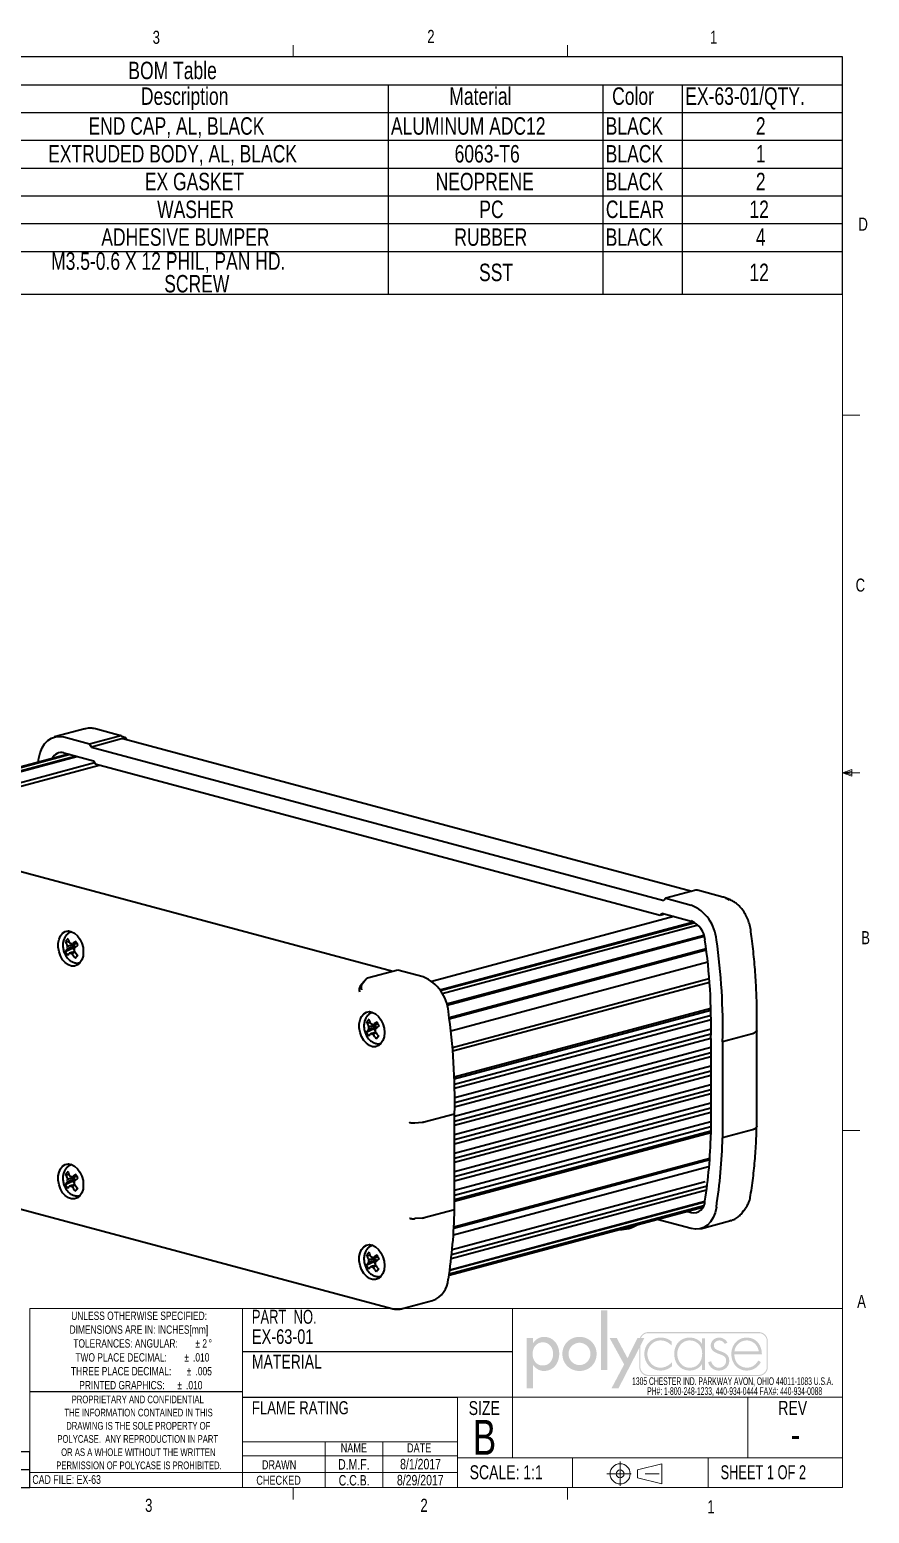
# Model space of a CAD drawing. Header units: inches. Extents: x 0.4 to 16.6, y 0.2 to 10.8.
# Drawn here: x 10.55 to 16.57, y 0.21 to 10.84 of the extents above; entities that cross this region are included whole.
import ezdxf

# ---------------------------------------------------------------- set-up
doc = ezdxf.new("R2010")
doc.units = ezdxf.units.IN
doc.header["$MEASUREMENT"] = 0
doc.linetypes.add('CENTERX2', pattern=[0.8, 0.5, -0.1, 0.1, -0.1])
doc.layers.add('FORMAT', color=7, linetype='Continuous')
doc.layers.add('SLD-0', color=7, linetype='Continuous')
doc.styles.add('SLDTEXTSTYLE0', font='TXT', dxfattribs={"width": 0.525406})
doc.styles.add('SLDTEXTSTYLE1', font='TXT', dxfattribs={"width": 0.75})
doc.styles.add('SLDTEXTSTYLE2', font='TXT', dxfattribs={"width": 0.6875})
doc.styles.add('SLDTEXTSTYLE3', font='TXT', dxfattribs={"width": 0.694444})

# ---------------------------------------------------------------- blocks, each defined once
blk = doc.blocks.new('SW_NOTE_0')
at = {"color": 0, "linetype": 'Continuous', "lineweight": 0, "char_height": 0.055, "attachment_point": 2, "style": 'SLDTEXTSTYLE0'}
for s, insert in [('1305 CHESTER IND. PARKWAY AVON, OHIO 44011-1083 U.S.A.', (0.742, 0.071)), ('PH#: 1-800-248-1233, 440-934-0444 FAX#: 440-934-0088', (0.756, 0))]:
    blk.add_mtext(s, dxfattribs=dict(at, insert=insert))
blk = doc.blocks.new('Block2')
at = {"linetype": 'Continuous'}
blk.add_hatch(color=7, dxfattribs=at).paths.add_polyline_path([(1.559, 0.355), (1.559, 1.505), (1.44, 1.505), (1.44, 0.355)], flags=0)
h = blk.add_hatch(color=7, dxfattribs=at)
edge = h.paths.add_edge_path(flags=0)
edge.add_spline(control_points=[(0.122, 0.452), (0.17, 0.382), (0.245, 0.334), (0.333, 0.334)], knot_values=[4, 4, 4, 4, 5, 5, 5, 5], weights=[1, 1, 1, 1], degree=3, periodic=0)
edge.add_spline(control_points=[(0.333, 0.334), (0.523, 0.334), (0.629, 0.492), (0.629, 0.669)], knot_values=[3, 3, 3, 3, 4, 4, 4, 4], weights=[1, 1, 1, 1], degree=3, periodic=0)
edge.add_spline(control_points=[(0.629, 0.669), (0.629, 0.839), (0.517, 0.994), (0.338, 0.994)], knot_values=[2, 2, 2, 2, 3, 3, 3, 3], weights=[1, 1, 1, 1], degree=3, periodic=0)
edge.add_spline(control_points=[(0.338, 0.994), (0.245, 0.994), (0.171, 0.946), (0.122, 0.872)], knot_values=[1, 1, 1, 1, 2, 2, 2, 2], weights=[1, 1, 1, 1], degree=3, periodic=0)
edge.add_line((0.122, 0.872), (0.119, 0.872))
edge.add_line((0.119, 0.872), (0.119, 0.975))
edge.add_line((0.119, 0.975), (0, 0.975))
edge.add_line((0, 0.975), (0, 0))
edge.add_line((0, 0), (0.119, 0))
edge.add_line((0.119, 0), (0.119, 0.452))
edge.add_line((0.119, 0.452), (0.122, 0.452))
edge = h.paths.add_edge_path(flags=0)
edge.add_spline(control_points=[(0.113, 0.665), (0.113, 0.78), (0.185, 0.888), (0.309, 0.888), (0.437, 0.888), (0.51, 0.786), (0.51, 0.665)], knot_values=[0, 0, 0, 0, 1, 1, 1, 2, 2, 2, 2], weights=[1, 1, 1, 1, 1, 1, 1], degree=3, periodic=0)
edge.add_spline(control_points=[(0.51, 0.665), (0.51, 0.543), (0.439, 0.44), (0.309, 0.44), (0.183, 0.44), (0.113, 0.549), (0.113, 0.665)], knot_values=[2, 2, 2, 2, 3, 3, 3, 4, 4, 4, 4], weights=[1, 1, 1, 1, 1, 1, 1], degree=3, periodic=0)
h = blk.add_hatch(color=7, dxfattribs=at)
edge = h.paths.add_edge_path(flags=0)
edge.add_spline(control_points=[(0.69, 0.664), (0.69, 0.477), (0.836, 0.334), (1.022, 0.334), (1.207, 0.334), (1.353, 0.477), (1.353, 0.664)], knot_values=[0, 0, 0, 0, 1, 1, 1, 2, 2, 2, 2], weights=[1, 1, 1, 1, 1, 1, 1], degree=3, periodic=0)
edge.add_spline(control_points=[(1.353, 0.664), (1.353, 0.851), (1.207, 0.994), (1.022, 0.994), (0.836, 0.994), (0.69, 0.851), (0.69, 0.664)], knot_values=[2, 2, 2, 2, 3, 3, 3, 4, 4, 4, 4], weights=[1, 1, 1, 1, 1, 1, 1], degree=3, periodic=0)
edge = h.paths.add_edge_path(flags=0)
edge.add_spline(control_points=[(1.234, 0.664), (1.234, 0.547), (1.139, 0.448), (1.022, 0.448), (0.904, 0.448), (0.81, 0.547), (0.81, 0.664)], knot_values=[0, 0, 0, 0, 1, 1, 1, 2, 2, 2, 2], weights=[1, 1, 1, 1, 1, 1, 1], degree=3, periodic=0)
edge.add_spline(control_points=[(0.81, 0.664), (0.81, 0.782), (0.904, 0.88), (1.022, 0.88), (1.139, 0.88), (1.234, 0.782), (1.234, 0.664)], knot_values=[2, 2, 2, 2, 3, 3, 3, 4, 4, 4, 4], weights=[1, 1, 1, 1, 1, 1, 1], degree=3, periodic=0)
h = blk.add_hatch(color=7, dxfattribs=at)
edge = h.paths.add_edge_path(flags=0)
edge.add_spline(control_points=[(4.669, 0.413), (4.669, 0.316), (4.59, 0.237), (4.493, 0.237)], knot_values=[7, 7, 7, 7, 8, 8, 8, 8], weights=[1, 1, 1, 1], degree=3, periodic=0)
edge.add_line((4.493, 0.237), (2.356, 0.237))
edge.add_spline(control_points=[(2.356, 0.237), (2.259, 0.237), (2.18, 0.316), (2.18, 0.413)], knot_values=[1, 1, 1, 1, 2, 2, 2, 2], weights=[1, 1, 1, 1], degree=3, periodic=0)
edge.add_line((2.18, 0.413), (2.18, 0.781))
edge.add_line((2.18, 0.781), (1.778, 0))
edge.add_line((1.778, 0), (1.643, 0))
edge.add_line((1.643, 0), (1.887, 0.461))
edge.add_line((1.887, 0.461), (1.603, 0.975))
edge.add_line((1.603, 0.975), (1.742, 0.975))
edge.add_line((1.742, 0.975), (1.952, 0.582))
edge.add_line((1.952, 0.582), (2.146, 0.975))
edge.add_line((2.146, 0.975), (2.192, 0.975))
edge.add_spline(control_points=[(2.192, 0.975), (2.218, 1.041), (2.282, 1.087), (2.356, 1.087)], knot_values=[3.233464, 3.233464, 3.233464, 3.233464, 4, 4, 4, 4], weights=[1, 1, 1, 1], degree=3, periodic=0)
edge.add_line((2.356, 1.087), (4.493, 1.087))
edge.add_spline(control_points=[(4.493, 1.087), (4.59, 1.087), (4.669, 1.008), (4.669, 0.911)], knot_values=[5, 5, 5, 5, 6, 6, 6, 6], weights=[1, 1, 1, 1], degree=3, periodic=0)
edge.add_line((4.669, 0.911), (4.669, 0.413))
edge = h.paths.add_edge_path(flags=0)
edge.add_line((2.215, 0.975), (2.28, 0.975))
edge.add_line((2.28, 0.975), (2.201, 0.821))
edge.add_line((2.201, 0.821), (2.201, 0.413))
edge.add_spline(control_points=[(2.201, 0.413), (2.201, 0.327), (2.271, 0.258), (2.356, 0.258)], knot_values=[2, 2, 2, 2, 3, 3, 3, 3], weights=[1, 1, 1, 1], degree=3, periodic=0)
edge.add_line((2.356, 0.258), (4.493, 0.258))
edge.add_spline(control_points=[(4.493, 0.258), (4.579, 0.258), (4.649, 0.327), (4.649, 0.413)], knot_values=[4, 4, 4, 4, 5, 5, 5, 5], weights=[1, 1, 1, 1], degree=3, periodic=0)
edge.add_line((4.649, 0.413), (4.649, 0.911))
edge.add_spline(control_points=[(4.649, 0.911), (4.649, 0.997), (4.579, 1.066), (4.493, 1.066)], knot_values=[6, 6, 6, 6, 7, 7, 7, 7], weights=[1, 1, 1, 1], degree=3, periodic=0)
edge.add_line((4.493, 1.066), (2.356, 1.066))
edge.add_spline(control_points=[(2.356, 1.066), (2.293, 1.066), (2.239, 1.029), (2.215, 0.975)], knot_values=[0, 0, 0, 0, 0.732403, 0.732403, 0.732403, 0.732403], weights=[1, 1, 1, 1], degree=3, periodic=0)
h = blk.add_hatch(color=7, dxfattribs=at)
edge = h.paths.add_edge_path(flags=0)
edge.add_spline(control_points=[(2.806, 0.905), (2.745, 0.957), (2.672, 0.98), (2.593, 0.98)], knot_values=[8, 8, 8, 8, 9, 9, 9, 9], weights=[1, 1, 1, 1], degree=3, periodic=0)
edge.add_spline(control_points=[(2.593, 0.98), (2.413, 0.98), (2.278, 0.84), (2.278, 0.662)], knot_values=[7, 7, 7, 7, 8, 8, 8, 8], weights=[1, 1, 1, 1], degree=3, periodic=0)
edge.add_spline(control_points=[(2.278, 0.662), (2.278, 0.484), (2.41, 0.342), (2.592, 0.342)], knot_values=[6, 6, 6, 6, 7, 7, 7, 7], weights=[1, 1, 1, 1], degree=3, periodic=0)
edge.add_spline(control_points=[(2.592, 0.342), (2.674, 0.342), (2.752, 0.372), (2.814, 0.427)], knot_values=[5, 5, 5, 5, 6, 6, 6, 6], weights=[1, 1, 1, 1], degree=3, periodic=0)
edge.add_line((2.814, 0.427), (2.814, 0.507))
edge.add_spline(control_points=[(2.814, 0.507), (2.759, 0.44), (2.676, 0.398), (2.589, 0.398)], knot_values=[3, 3, 3, 3, 4, 4, 4, 4], weights=[1, 1, 1, 1], degree=3, periodic=0)
edge.add_spline(control_points=[(2.589, 0.398), (2.445, 0.398), (2.337, 0.523), (2.337, 0.662)], knot_values=[2, 2, 2, 2, 3, 3, 3, 3], weights=[1, 1, 1, 1], degree=3, periodic=0)
edge.add_spline(control_points=[(2.337, 0.662), (2.337, 0.802), (2.446, 0.925), (2.59, 0.925)], knot_values=[1, 1, 1, 1, 2, 2, 2, 2], weights=[1, 1, 1, 1], degree=3, periodic=0)
edge.add_spline(control_points=[(2.59, 0.925), (2.678, 0.925), (2.748, 0.889), (2.806, 0.825)], knot_values=[0, 0, 0, 0, 1, 1, 1, 1], weights=[1, 1, 1, 1], degree=3, periodic=0)
edge.add_line((2.806, 0.825), (2.806, 0.905))
h = blk.add_hatch(color=7, dxfattribs=at)
edge = h.paths.add_edge_path(flags=0)
edge.add_spline(control_points=[(3.392, 0.861), (3.34, 0.938), (3.25, 0.98), (3.156, 0.98)], knot_values=[6, 6, 6, 6, 7, 7, 7, 7], weights=[1, 1, 1, 1], degree=3, periodic=0)
edge.add_spline(control_points=[(3.156, 0.98), (2.972, 0.98), (2.857, 0.844), (2.857, 0.665)], knot_values=[5, 5, 5, 5, 6, 6, 6, 6], weights=[1, 1, 1, 1], degree=3, periodic=0)
edge.add_spline(control_points=[(2.857, 0.665), (2.857, 0.486), (2.973, 0.342), (3.159, 0.342)], knot_values=[4, 4, 4, 4, 5, 5, 5, 5], weights=[1, 1, 1, 1], degree=3, periodic=0)
edge.add_spline(control_points=[(3.159, 0.342), (3.249, 0.342), (3.347, 0.387), (3.392, 0.465)], knot_values=[3, 3, 3, 3, 4, 4, 4, 4], weights=[1, 1, 1, 1], degree=3, periodic=0)
edge.add_line((3.392, 0.465), (3.395, 0.465))
edge.add_line((3.395, 0.465), (3.395, 0.355))
edge.add_line((3.395, 0.355), (3.454, 0.355))
edge.add_line((3.454, 0.355), (3.454, 0.967))
edge.add_line((3.454, 0.967), (3.395, 0.967))
edge.add_line((3.395, 0.967), (3.395, 0.861))
edge.add_line((3.395, 0.861), (3.392, 0.861))
edge = h.paths.add_edge_path(flags=0)
edge.add_spline(control_points=[(3.398, 0.672), (3.398, 0.525), (3.314, 0.397), (3.157, 0.397), (3.009, 0.397), (2.916, 0.525), (2.916, 0.665)], knot_values=[0, 0, 0, 0, 1, 1, 1, 2, 2, 2, 2], weights=[1, 1, 1, 1, 1, 1, 1], degree=3, periodic=0)
edge.add_spline(control_points=[(2.916, 0.665), (2.916, 0.798), (3.013, 0.925), (3.153, 0.925), (3.302, 0.925), (3.398, 0.814), (3.398, 0.672)], knot_values=[2, 2, 2, 2, 3, 3, 3, 4, 4, 4, 4], weights=[1, 1, 1, 1, 1, 1, 1], degree=3, periodic=0)
h = blk.add_hatch(color=7, dxfattribs=at)
edge = h.paths.add_edge_path(flags=0)
edge.add_spline(control_points=[(3.731, 0.98), (3.793, 0.98), (3.861, 0.939), (3.887, 0.882)], knot_values=[11, 11, 11, 11, 12, 12, 12, 12], weights=[1, 1, 1, 1], degree=3, periodic=0)
edge.add_line((3.887, 0.882), (3.836, 0.856))
edge.add_spline(control_points=[(3.836, 0.856), (3.816, 0.898), (3.776, 0.925), (3.728, 0.925)], knot_values=[0, 0, 0, 0, 1, 1, 1, 1], weights=[1, 1, 1, 1], degree=3, periodic=0)
edge.add_spline(control_points=[(3.728, 0.925), (3.677, 0.925), (3.624, 0.882), (3.624, 0.829)], knot_values=[1, 1, 1, 1, 2, 2, 2, 2], weights=[1, 1, 1, 1], degree=3, periodic=0)
edge.add_spline(control_points=[(3.624, 0.829), (3.624, 0.682), (3.922, 0.754), (3.922, 0.533)], knot_values=[2, 2, 2, 2, 3, 3, 3, 3], weights=[1, 1, 1, 1], degree=3, periodic=0)
edge.add_spline(control_points=[(3.922, 0.533), (3.922, 0.42), (3.834, 0.342), (3.724, 0.342)], knot_values=[3, 3, 3, 3, 4, 4, 4, 4], weights=[1, 1, 1, 1], degree=3, periodic=0)
edge.add_spline(control_points=[(3.724, 0.342), (3.622, 0.342), (3.539, 0.404), (3.514, 0.503)], knot_values=[4, 4, 4, 4, 5, 5, 5, 5], weights=[1, 1, 1, 1], degree=3, periodic=0)
edge.add_line((3.514, 0.503), (3.572, 0.522))
edge.add_spline(control_points=[(3.572, 0.522), (3.595, 0.449), (3.644, 0.397), (3.724, 0.397)], knot_values=[6, 6, 6, 6, 7, 7, 7, 7], weights=[1, 1, 1, 1], degree=3, periodic=0)
edge.add_spline(control_points=[(3.724, 0.397), (3.801, 0.397), (3.862, 0.458), (3.862, 0.535)], knot_values=[7, 7, 7, 7, 8, 8, 8, 8], weights=[1, 1, 1, 1], degree=3, periodic=0)
edge.add_spline(control_points=[(3.862, 0.535), (3.862, 0.611), (3.804, 0.635), (3.743, 0.656)], knot_values=[8, 8, 8, 8, 9, 9, 9, 9], weights=[1, 1, 1, 1], degree=3, periodic=0)
edge.add_spline(control_points=[(3.743, 0.656), (3.659, 0.686), (3.564, 0.722), (3.564, 0.825)], knot_values=[9, 9, 9, 9, 10, 10, 10, 10], weights=[1, 1, 1, 1], degree=3, periodic=0)
edge.add_spline(control_points=[(3.564, 0.825), (3.564, 0.918), (3.642, 0.98), (3.731, 0.98)], knot_values=[10, 10, 10, 10, 11, 11, 11, 11], weights=[1, 1, 1, 1], degree=3, periodic=0)
h = blk.add_hatch(color=7, dxfattribs=at)
edge = h.paths.add_edge_path(flags=0)
edge.add_spline(control_points=[(4.554, 0.656), (4.555, 0.832), (4.445, 0.98), (4.26, 0.98)], knot_values=[6, 6, 6, 6, 7, 7, 7, 7], weights=[1, 1, 1, 1], degree=3, periodic=0)
edge.add_spline(control_points=[(4.26, 0.98), (4.081, 0.98), (3.963, 0.833), (3.963, 0.662)], knot_values=[5, 5, 5, 5, 6, 6, 6, 6], weights=[1, 1, 1, 1], degree=3, periodic=0)
edge.add_spline(control_points=[(3.963, 0.662), (3.963, 0.489), (4.078, 0.342), (4.26, 0.342)], knot_values=[4, 4, 4, 4, 5, 5, 5, 5], weights=[1, 1, 1, 1], degree=3, periodic=0)
edge.add_spline(control_points=[(4.26, 0.342), (4.38, 0.342), (4.478, 0.401), (4.534, 0.507)], knot_values=[3, 3, 3, 3, 4, 4, 4, 4], weights=[1, 1, 1, 1], degree=3, periodic=0)
edge.add_line((4.534, 0.507), (4.484, 0.537))
edge.add_spline(control_points=[(4.484, 0.537), (4.44, 0.454), (4.363, 0.398), (4.268, 0.398)], knot_values=[1, 1, 1, 1, 2, 2, 2, 2], weights=[1, 1, 1, 1], degree=3, periodic=0)
edge.add_spline(control_points=[(4.268, 0.398), (4.126, 0.398), (4.019, 0.501), (4.023, 0.656)], knot_values=[0, 0, 0, 0, 1, 1, 1, 1], weights=[1, 1, 1, 1], degree=3, periodic=0)
edge.add_line((4.023, 0.656), (4.554, 0.656))
edge = h.paths.add_edge_path(flags=0)
edge.add_spline(control_points=[(4.023, 0.712), (4.033, 0.827), (4.136, 0.925), (4.261, 0.925)], knot_values=[1, 1, 1, 1, 2, 2, 2, 2], weights=[1, 1, 1, 1], degree=3, periodic=0)
edge.add_spline(control_points=[(4.261, 0.925), (4.387, 0.925), (4.48, 0.824), (4.494, 0.712)], knot_values=[0, 0, 0, 0, 1, 1, 1, 1], weights=[1, 1, 1, 1], degree=3, periodic=0)
edge.add_line((4.494, 0.712), (4.023, 0.712))
blk = doc.blocks.new('POLYCASE LOGO')
at = {"color": 7, "linetype": 'Continuous', "xscale": 0.37, "yscale": 0.37, "zscale": 0.37}
blk.add_blockref('Block2', (0.101, -0.571), dxfattribs=at)
at = {"color": 7, "linetype": 'Continuous', "lineweight": 0}
blk.add_blockref('SW_NOTE_0', (0.835, -0.564), dxfattribs=at)
blk = doc.blocks.new('ThirdAngleProjectionBlock')
at = {"color": 7, "linetype": 'CENTERX2', "lineweight": 18}
for p, q in [((0.275, 0.506), (0.275, 0)), ((0, 0.253), (1.202, 0.253))]:
    blk.add_line(p, q, dxfattribs=at)
at = {"color": 7, "linetype": 'Continuous', "lineweight": 18}
for p, q in [((0.632, 0.332), (1.13, 0.459)), ((0.632, 0.332), (0.632, 0.174)), ((1.13, 0.459), (1.13, 0.048)), ((0.632, 0.174), (1.13, 0.048))]:
    blk.add_line(p, q, dxfattribs=at)
for radius in [0.206, 0.0789]:
    blk.add_circle((0.275, 0.253), radius, dxfattribs=at)
blk = doc.blocks.new('SW_NOTE_2')
at = {"color": 0, "linetype": 'Continuous', "lineweight": 0, "char_height": 0.06, "attachment_point": 2, "style": 'SLDTEXTSTYLE1'}
for s, insert in [('UNLESS OTHERWISE SPECIFIED:', (0.567, 0.077)), ('DIMENSIONS ARE IN: INCHES[mm]', (0.565, -0.022)), ('TOLERANCES: ANGULAR:', (0.47, -0.121)), ('%%p', (0.986, -0.121)), ('2', (1.037, -0.121)), ('%%d', (1.077, -0.121)), ('TWO PLACE DECIMAL:', (0.438, -0.221)), ('%%p', (0.907, -0.221)), ('.010', (1.012, -0.221)), ('THREE PLACE DECIMAL:', (0.438, -0.32)), ('PRINTED GRAPHICS:', (0.444, -0.42)), ('.010', (0.962, -0.42)), ('%%p', (0.925, -0.32)), ('.005', (1.03, -0.32)), ('%%p', (0.857, -0.42))]:
    blk.add_mtext(s, dxfattribs=dict(at, insert=insert))
blk = doc.blocks.new('SW_NOTE_3')
at = {"color": 0, "linetype": 'Continuous', "lineweight": 0, "char_height": 0.055, "attachment_point": 2, "style": 'SLDTEXTSTYLE1'}
for s, insert in [('PROPRIETARY AND CONFIDENTIAL', (0.583, 0.071)), ('THE INFORMATION CONTAINED IN THIS', (0.589, -0.023)), ('POLYCASE.  ANY REPRODUCTION IN PART', (0.583, -0.212)), ('DRAWING IS THE SOLE PROPERTY OF', (0.587, -0.118)), ('OR AS A WHOLE WITHOUT THE WRITTEN', (0.587, -0.307)), ('PERMISSION OF POLYCASE IS PROHIBITED.', (0.592, -0.401))]:
    blk.add_mtext(s, dxfattribs=dict(at, insert=insert))
blk = doc.blocks.new('SW_TABLEANNOTATION_0')
at = {"layer": 'SLD-0', "color": 0}
for p, q in [((0, 0), (0, -0.257)), ((4.472, 0), (0, 0)), ((0.278, 0), (0.278, -0.127)), ((2.729, 0), (2.729, -0.127)), ((3.062, 0), (3.062, -0.127)), ((3.435, 0), (3.435, -0.127)), ((3.863, 0), (3.863, -0.127)), ((4.472, -0.257), (4.472, 0)), ((0, -0.127), (4.472, -0.127)), ((0, -0.257), (4.472, -0.257))]:
    blk.add_line(p, q, dxfattribs=at)
at = {"layer": 'SLD-0', "color": 0, "attachment_point": 1, "style": 'SLDTEXTSTYLE1'}
for s, insert, char_height in [('REV.', (0.021, -0.022), 0.0833), ('DESCRIPTION', (1.154, -0.022), 0.08333), ('ZONE', (2.75, -0.022), 0.0833), ('BY', (3.184, -0.022), 0.0833), ("APPR'D", (3.456, -0.022), 0.0833), ('DATE', (4.031, -0.022), 0.0833), ('REVISIONS', (1.963, -0.15), 0.0833)]:
    blk.add_mtext(s, dxfattribs=dict(at, insert=insert, char_height=char_height))
blk = doc.blocks.new('SW_TABLEANNOTATION_1')
at = {"layer": 'SLD-0', "color": 0}
for p, q in [((0, 0), (0, -1.699)), ((9.353, 0), (0, 0)), ((9.353, -1.699), (9.353, 0)), ((0, -0.199), (9.353, -0.199)), ((0.751, -0.199), (0.751, -0.398)), ((3.067, -0.199), (3.067, -0.398)), ((3.457, -0.199), (3.457, -0.398)), ((6.098, -0.199), (6.098, -0.398)), ((7.637, -0.199), (7.637, -0.398)), ((8.206, -0.199), (8.206, -0.398)), ((0, -0.398), (9.353, -0.398)), ((0.751, -0.398), (0.751, -1.699)), ((3.067, -0.398), (3.067, -1.699)), ((3.457, -0.398), (3.457, -1.699)), ((6.098, -0.398), (6.098, -1.699)), ((7.637, -0.398), (7.637, -1.699)), ((8.206, -0.398), (8.206, -1.699)), ((0, -0.597), (9.353, -0.597)), ((0, -0.796), (9.353, -0.796)), ((0, -0.995), (9.353, -0.995)), ((0, -1.194), (9.353, -1.194)), ((0, -1.393), (9.353, -1.393)), ((0, -1.699), (9.353, -1.699))]:
    blk.add_line(p, q, dxfattribs=at)
at = {"layer": 'SLD-0', "color": 0, "char_height": 0.125, "attachment_point": 1, "style": 'SLDTEXTSTYLE1'}
for s, insert in [('BOM Table', (4.236, -0.034)), ('Description', (4.326, -0.218)), ('Material', (6.536, -0.218)), ('Color', (7.703, -0.218)), ('EX-63-01/QTY.', (8.227, -0.218)), ('ITEM NO.', (0.02, -0.218)), ('PART NUMBER', (1.353, -0.218)), ('Rev.', (3.088, -0.218)), ('1', (0.329, -0.432)), ('EX-63E-01', (1.529, -0.432)), ('-', (3.234, -0.432)), ('END CAP, AL, BLACK', (3.95, -0.432)), ('ALUMINUM ADC12', (6.118, -0.432)), ('BLACK', (7.657, -0.432)), ('2', (8.733, -0.432)), ('2', (0.329, -0.631)), ('EX-63B-01', (1.525, -0.631)), ('EXTRUDED BODY, AL, BLACK', (3.661, -0.631)), ('6063-T6', (6.574, -0.631)), ('BLACK', (7.657, -0.631)), ('1', (8.733, -0.631)), ('-', (3.234, -0.631)), ('3', (0.329, -0.83)), ('EX-63G', (1.621, -0.83)), ('EX GASKET', (4.354, -0.83)), ('NEOPRENE', (6.438, -0.83)), ('BLACK', (7.657, -0.83)), ('2', (8.733, -0.83)), ('-', (3.234, -0.83)), ('4', (0.329, -1.029)), ('EX-01W', (1.613, -1.029)), ('WASHER', (4.442, -1.029)), ('PC', (6.751, -1.029)), ('CLEAR', (7.658, -1.029)), ('12', (8.687, -1.029)), ('-', (3.234, -1.029)), ('5', (0.329, -1.228)), ('EX-01A', (1.632, -1.228)), ('ADHESIVE BUMPER', (4.042, -1.228)), ('RUBBER', (6.572, -1.228)), ('BLACK', (7.657, -1.228)), ('4', (8.733, -1.228)), ('-', (3.234, -1.228)), ('6', (0.329, -1.481)), ('EX-01S-01', (1.532, -1.481)), ('M3.5-0.6 X 12 PHIL, PAN HD.', (3.682, -1.4)), ('SST', (6.749, -1.481)), ('12', (8.687, -1.481)), ('SCREW', (4.493, -1.562))]:
    blk.add_mtext(s, dxfattribs=dict(at, insert=insert))

msp = doc.modelspace()

# ---------------------------------------------------------------- linework, layer by layer
at = {"color": 7, "linetype": 'Continuous', "lineweight": 18}
for p, q in [((0.626, 10.642), (16.376, 10.642)), ((12.439, 10.642), (12.439, 10.727)), ((14.407, 10.642), (14.407, 10.727)), ((16.376, 0.392), (16.376, 10.642)), ((16.376, 8.075), (16.501, 8.075)), ((16.376, 5.513), (16.443, 5.537)), ((16.443, 5.537), (16.443, 5.49)), ((16.376, 5.513), (16.443, 5.522)), ((16.376, 5.513), (16.501, 5.513)), ((16.376, 5.513), (16.443, 5.49)), ((16.376, 5.513), (16.443, 5.502)), ((16.376, 2.95), (16.501, 2.95)), ((10.552, 0.392), (10.552, 1.675)), ((10.552, 1.675), (16.376, 1.675)), ((12.078, 1.675), (12.078, 0.392)), ((13.618, 1.04), (16.376, 1.04)), ((14.013, 1.04), (14.013, 0.605)), ((15.698, 1.04), (15.698, 0.605)), ((13.618, 0.721), (12.078, 0.721)), ((12.67, 0.721), (12.67, 0.392)), ((13.082, 0.721), (13.082, 0.392)), ((12.078, 0.619), (13.618, 0.619)), ((13.618, 0.605), (16.376, 0.605)), ((14.441, 0.605), (14.441, 0.392)), ((15.413, 0.605), (15.413, 0.392)), ((10.552, 0.5), (13.618, 0.5)), ((16.376, 0.392), (0.626, 0.392)), ((12.078, 0.392), (13.618, 0.392)), ((12.439, 0.392), (12.439, 0.307)), ((14.407, 0.392), (14.407, 0.307))]:
    msp.add_line(p, q, dxfattribs=at)
at = {"color": 7, "linetype": 'Continuous', "lineweight": 35}
for p, q in [((10.946, 5.828), (10.73, 5.77)), ((10.797, 5.77), (10.98, 5.721)), ((10.946, 5.828), (10.949, 5.829)), ((10.98, 5.721), (11.196, 5.779)), ((11.21, 5.756), (10.994, 5.698)), ((11.206, 5.779), (11.024, 5.828)), ((11.208, 5.778), (11.235, 5.766)), ((15.296, 4.664), (11.22, 5.756)), ((11.248, 5.749), (11.24, 5.762)), ((10.829, 5.647), (9.086, 5.18)), ((10.842, 5.644), (9.098, 5.177)), ((10.797, 5.656), (11.008, 5.6)), ((10.82, 5.645), (10.823, 5.649)), ((10.994, 5.698), (10.98, 5.721)), ((10.994, 5.698), (15.096, 4.599)), ((10.884, 5.633), (9.14, 5.165)), ((9.146, 5.164), (10.89, 5.631)), ((9.293, 5.125), (11.016, 5.586)), ((9.342, 5.111), (11.05, 5.569)), ((10.613, 5.589), (10.617, 5.618)), ((11.008, 5.6), (11.022, 5.577)), ((11.022, 5.577), (15.069, 4.493)), ((13.154, 4.09), (9.073, 5.183)), ((15.11, 4.614), (15.096, 4.599)), ((15.326, 4.672), (15.11, 4.614)), ((15.11, 4.614), (15.293, 4.565)), ((15.519, 4.623), (15.337, 4.672)), ((15.574, 4.602), (15.541, 4.616)), ((13.433, 4.02), (15.167, 4.485)), ((15.069, 4.493), (15.083, 4.508)), ((15.069, 4.493), (15.104, 4.502)), ((15.083, 4.508), (15.293, 4.451)), ((10.847, 4.377), (10.842, 4.371)), ((10.853, 4.375), (10.845, 4.372)), ((13.492, 3.958), (15.31, 4.445)), ((15.32, 4.439), (13.497, 3.951)), ((15.342, 4.421), (13.509, 3.93)), ((10.807, 4.233), (10.864, 4.259)), ((10.809, 4.307), (10.836, 4.301)), ((10.856, 4.285), (10.89, 4.293)), ((10.864, 4.259), (10.872, 4.267)), ((10.873, 4.242), (10.864, 4.259)), ((10.872, 4.281), (10.868, 4.288)), ((13.54, 3.857), (15.383, 4.351)), ((13.543, 3.848), (15.386, 4.342)), ((13.558, 3.761), (15.4, 4.254)), ((10.878, 4.186), (10.894, 4.206)), ((10.904, 4.151), (10.912, 4.153)), ((10.904, 4.15), (10.91, 4.148)), ((13.559, 3.75), (15.401, 4.244)), ((13.57, 3.665), (15.411, 4.158)), ((13.189, 4.1), (12.973, 4.042)), ((13.372, 4.051), (13.189, 4.1)), ((12.948, 4.019), (12.921, 3.984)), ((12.962, 4.034), (12.935, 4)), ((12.963, 4.035), (12.949, 4.02)), ((15.422, 4.036), (13.582, 3.543)), ((13.584, 3.521), (15.424, 4.014)), ((12.966, 3.729), (12.993, 3.723)), ((13.005, 3.799), (13, 3.793)), ((13.01, 3.797), (13.002, 3.794)), ((13.595, 3.334), (15.433, 3.826)), ((13.595, 3.32), (15.434, 3.812)), ((13.596, 3.283), (15.435, 3.776)), ((13.597, 3.254), (15.435, 3.746)), ((12.964, 3.655), (13.021, 3.681)), ((13.014, 3.707), (13.047, 3.715)), ((13.021, 3.681), (13.029, 3.689)), ((13.031, 3.664), (13.021, 3.681)), ((13.03, 3.703), (13.026, 3.71)), ((13.036, 3.608), (13.051, 3.628)), ((13.598, 3.188), (15.435, 3.68)), ((13.598, 3.151), (15.434, 3.643)), ((15.733, 3.643), (15.517, 3.585)), ((15.743, 3.647), (15.76, 3.661)), ((15.762, 2.976), (15.762, 3.665)), ((13.061, 3.572), (13.067, 3.57)), ((13.062, 3.573), (13.07, 3.575)), ((13.596, 3.054), (15.434, 3.547)), ((13.596, 3.018), (15.434, 3.51)), ((13.597, 3.121), (15.434, 3.613)), ((15.434, 3.609), (15.434, 2.923)), ((15.517, 3.585), (15.517, 2.898)), ((13.596, 2.988), (15.434, 3.48)), ((13.596, 2.922), (15.434, 3.414)), ((13.596, 2.885), (15.434, 3.377)), ((13.596, 2.855), (15.434, 3.348)), ((13.596, 2.789), (15.434, 3.281)), ((13.596, 2.752), (15.434, 3.245)), ((13.596, 2.723), (15.434, 3.215)), ((13.596, 2.656), (15.434, 3.148)), ((13.596, 2.62), (15.434, 3.112)), ((13.313, 3.006), (13.365, 3.01)), ((13.38, 3.012), (13.596, 3.07)), ((13.596, 2.59), (15.434, 3.082)), ((13.596, 2.384), (13.596, 3.07)), ((13.596, 2.523), (15.434, 3.016)), ((13.596, 2.487), (15.434, 2.979)), ((8.65, 2.88), (13.146, 1.675)), ((13.596, 2.457), (15.434, 2.949)), ((13.596, 2.443), (15.434, 2.935)), ((13.596, 2.443), (15.434, 2.935)), ((13.596, 2.443), (15.434, 2.935)), ((15.733, 2.956), (15.517, 2.898)), ((15.76, 2.975), (15.743, 2.96)), ((10.847, 2.708), (10.842, 2.702)), ((10.853, 2.706), (10.845, 2.703)), ((13.588, 2.202), (15.416, 2.692)), ((13.591, 2.261), (15.426, 2.753)), ((13.591, 2.251), (15.425, 2.743)), ((10.807, 2.564), (10.864, 2.59)), ((10.809, 2.638), (10.836, 2.632)), ((10.856, 2.617), (10.89, 2.624)), ((10.864, 2.59), (10.872, 2.598)), ((10.873, 2.573), (10.864, 2.59)), ((10.872, 2.612), (10.868, 2.619)), ((13.579, 2.098), (15.392, 2.584)), ((10.878, 2.518), (10.894, 2.538)), ((10.904, 2.482), (10.912, 2.484)), ((10.904, 2.481), (10.91, 2.479)), ((13.572, 2.034), (15.403, 2.525)), ((15.406, 2.551), (13.575, 2.06)), ((13.38, 2.326), (13.596, 2.384)), ((13.557, 1.913), (15.377, 2.401)), ((13.558, 1.924), (15.383, 2.413)), ((13.562, 1.953), (15.391, 2.443)), ((13.562, 1.95), (15.391, 2.44)), ((15.293, 2.361), (15.261, 2.37)), ((15.376, 2.399), (15.373, 2.4)), ((15.659, 2.362), (15.68, 2.39)), ((15.667, 2.374), (15.659, 2.362)), ((15.688, 2.401), (15.68, 2.39)), ((13.365, 2.323), (13.313, 2.319)), ((15.293, 2.248), (15.049, 2.313)), ((15.36, 2.247), (15.576, 2.305)), ((15.576, 2.305), (15.573, 2.304)), ((13.005, 2.13), (13, 2.124)), ((13.01, 2.128), (13.002, 2.125)), ((12.966, 2.06), (12.993, 2.054)), ((13.014, 2.038), (13.047, 2.046)), ((13.021, 2.012), (13.029, 2.02)), ((13.03, 2.034), (13.026, 2.041)), ((12.964, 1.986), (13.021, 2.012)), ((13.031, 1.995), (13.021, 2.012)), ((13.036, 1.94), (13.051, 1.96)), ((13.061, 1.903), (13.067, 1.901)), ((13.062, 1.904), (13.07, 1.906)), ((13.223, 1.675), (13.439, 1.732))]:
    msp.add_line(p, q, dxfattribs=at)
at = {"color": 7, "linetype": 'Continuous', "lineweight": 35, "flags": 128}
for points in [[(10.617, 5.618), (10.626, 5.656), (10.64, 5.691), (10.658, 5.721), (10.681, 5.744), (10.707, 5.762), (10.736, 5.772), (10.766, 5.774), (10.797, 5.77)], [(15.522, 4.623), (15.52, 4.623), (15.519, 4.623)], [(15.541, 4.616), (15.553, 4.611), (15.565, 4.604)], [(15.574, 4.602), (15.584, 4.598), (15.591, 4.594)], [(10.936, 4.23), (10.934, 4.2), (10.925, 4.173), (10.912, 4.152), (10.894, 4.137), (10.874, 4.129), (10.852, 4.129), (10.829, 4.137), (10.807, 4.153), (10.788, 4.174), (10.773, 4.201), (10.762, 4.231), (10.756, 4.263), (10.756, 4.293), (10.762, 4.322), (10.773, 4.346), (10.788, 4.364), (10.807, 4.376), (10.829, 4.38), (10.852, 4.375), (10.874, 4.364), (10.894, 4.345), (10.912, 4.321), (10.925, 4.292), (10.934, 4.261), (10.936, 4.23)], [(10.872, 4.267), (10.872, 4.262), (10.874, 4.258), (10.874, 4.258)], [(13.094, 3.652), (13.091, 3.622), (13.083, 3.595), (13.069, 3.574), (13.052, 3.559), (13.031, 3.551), (13.009, 3.551), (12.986, 3.559), (12.965, 3.575), (12.946, 3.596), (12.93, 3.623), (12.919, 3.653), (12.914, 3.685), (12.914, 3.715), (12.919, 3.744), (12.93, 3.768), (12.946, 3.786), (12.965, 3.798), (12.986, 3.802), (13.009, 3.797), (13.031, 3.786), (13.052, 3.767), (13.069, 3.743), (13.083, 3.714), (13.091, 3.683), (13.094, 3.652)], [(13.029, 3.689), (13.03, 3.684), (13.031, 3.68), (13.031, 3.68)], [(10.936, 2.561), (10.934, 2.531), (10.925, 2.504), (10.912, 2.483), (10.894, 2.468), (10.874, 2.46), (10.852, 2.46), (10.829, 2.468), (10.807, 2.484), (10.788, 2.505), (10.773, 2.532), (10.762, 2.562), (10.756, 2.594), (10.756, 2.625), (10.762, 2.653), (10.773, 2.677), (10.788, 2.695), (10.807, 2.707), (10.829, 2.711), (10.852, 2.707), (10.874, 2.695), (10.894, 2.676), (10.912, 2.652), (10.925, 2.623), (10.934, 2.592), (10.936, 2.561)], [(10.872, 2.598), (10.872, 2.593), (10.874, 2.589), (10.874, 2.589)], [(15.473, 2.4), (15.464, 2.361), (15.45, 2.326), (15.432, 2.297), (15.409, 2.273), (15.383, 2.256), (15.355, 2.246), (15.324, 2.243), (15.293, 2.248)], [(13.094, 1.983), (13.091, 1.953), (13.083, 1.926), (13.069, 1.905), (13.052, 1.89), (13.031, 1.882), (13.009, 1.882), (12.986, 1.89), (12.965, 1.906), (12.946, 1.927), (12.93, 1.954), (12.919, 1.984), (12.914, 2.016), (12.914, 2.047), (12.919, 2.075), (12.93, 2.099), (12.946, 2.117), (12.965, 2.129), (12.986, 2.133), (13.009, 2.129), (13.031, 2.117), (13.052, 2.098), (13.069, 2.074), (13.083, 2.045), (13.091, 2.014), (13.094, 1.983)], [(13.029, 2.02), (13.03, 2.015), (13.031, 2.011), (13.031, 2.011)], [(13.144, 1.676), (13.145, 1.675), (13.146, 1.675)]]:
    msp.add_lwpolyline(points, dxfattribs=at)
at = {"color": 7, "linetype": 'Continuous', "lineweight": 35}
for centre, radius, start, end in [((10.779, 5.585), 0.0731, 75.783, 154.8347), ((15.181, 4.294), 0.293, 4.3266, 67.4844), ((15.232, 4.304), 0.16, 4.3266, 67.4844), ((10.973, 4.159), 0.221, 131.5681, 137.9678), ((11.154, 4.43), 0.367, 199.6118, 205.4047), ((10.868, 4.261), 0.0468, 164.9476, 191.735), ((11.172, 4.448), 0.367, 199.6118, 205.4047), ((10.842, 4.268), 0.0225, 50.2026, 94.1775), ((11.308, 3.784), 0.675, 129.147, 131.9633), ((10.912, 4.273), 0.0412, 168.1783, 188.5042), ((10.9, 4.276), 0.0282, 149.4266, 168.2625), ((10.827, 4.248), 0.0468, 344.9476, 11.735), ((11.324, 3.755), 0.675, 129.147, 131.9633), ((11.666, 4.739), 0.896, 208.8242, 210.9072), ((11.214, 3.71), 4.221, 358.6274, 8.2488), ((11.135, 3.688), 4.384, 358.6543, 8.2483), ((11.028, 4.065), 0.278, 137.8889, 142.9786), ((11.075, 4.368), 0.3, 206.7592, 212.9722), ((11.045, 4.037), 0.278, 137.8889, 142.9786), ((10.853, 4.241), 0.0225, 230.2026, 274.1775), ((11.223, 4.469), 0.446, 214.2139, 219.2977), ((11.241, 4.486), 0.446, 214.2139, 219.2977), ((9.611, 5.481), 1.812, 314.3773, 315.1586), ((13.26, 3.78), 0.293, 4.3266, 67.4844), ((13.131, 3.581), 0.221, 131.5681, 137.9678), ((13.312, 3.852), 0.367, 199.6118, 205.4047), ((13.329, 3.87), 0.367, 199.6118, 205.4047), ((13.465, 3.206), 0.675, 129.147, 131.9633), ((13.824, 4.161), 0.896, 208.8242, 210.9072), ((9.214, 3.173), 4.384, 358.6543, 8.2483), ((13.186, 3.487), 0.278, 137.8889, 142.9786), ((13.232, 3.79), 0.3, 206.7592, 212.9722), ((13.026, 3.683), 0.0468, 164.9476, 191.735), ((13.202, 3.459), 0.278, 137.8889, 142.9786), ((13.01, 3.663), 0.0225, 230.2026, 274.1775), ((13, 3.69), 0.0225, 50.2026, 94.1775), ((13.381, 3.891), 0.446, 214.2139, 219.2977), ((13.07, 3.695), 0.0412, 168.1783, 188.5042), ((13.057, 3.698), 0.0282, 149.4266, 168.2625), ((13.482, 3.177), 0.675, 129.147, 131.9633), ((12.984, 3.67), 0.0468, 344.9476, 11.735), ((13.398, 3.908), 0.446, 214.2139, 219.2977), ((11.769, 4.903), 1.812, 314.3773, 315.1586), ((11.699, 3.013), 3.736, 351.2412, 358.6059), ((11.638, 2.991), 3.88, 351.2418, 358.6339), ((11.028, 2.396), 0.278, 137.8889, 142.9786), ((11.075, 2.699), 0.3, 206.7592, 212.9722), ((10.973, 2.49), 0.221, 131.5681, 137.9678), ((11.154, 2.762), 0.367, 199.6118, 205.4047), ((10.868, 2.592), 0.0468, 164.9476, 191.735), ((11.045, 2.368), 0.278, 137.8889, 142.9786), ((11.172, 2.779), 0.367, 199.6118, 205.4047), ((10.853, 2.572), 0.0225, 230.2026, 274.1775), ((10.842, 2.599), 0.0225, 50.2026, 94.1775), ((11.308, 2.115), 0.675, 129.147, 131.9633), ((10.912, 2.604), 0.0412, 168.1783, 188.5042), ((10.9, 2.607), 0.0282, 149.4266, 168.2625), ((10.827, 2.579), 0.0468, 344.9476, 11.735), ((11.241, 2.817), 0.446, 214.2139, 219.2977), ((11.324, 2.086), 0.675, 129.147, 131.9633), ((11.666, 3.07), 0.896, 208.8242, 210.9072), ((11.223, 2.8), 0.446, 214.2139, 219.2977), ((9.611, 3.812), 1.812, 314.3773, 315.1586), ((9.718, 2.476), 3.88, 351.2418, 358.6339), ((15.308, 2.444), 0.0835, 259.8713, 0.5474), ((14.784, 2.478), 0.237, 269.1408, 300.8551), ((13.131, 1.912), 0.221, 131.5681, 137.9678), ((13.312, 2.184), 0.367, 199.6118, 205.4047), ((13.026, 2.014), 0.0468, 164.9476, 191.735), ((13.329, 2.201), 0.367, 199.6118, 205.4047), ((13, 2.021), 0.0225, 50.2026, 94.1775), ((13.465, 1.537), 0.675, 129.147, 131.9633), ((13.07, 2.026), 0.0412, 168.1783, 188.5042), ((13.057, 2.029), 0.0282, 149.4266, 168.2625), ((13.482, 1.508), 0.675, 129.147, 131.9633), ((13.824, 2.492), 0.896, 208.8242, 210.9072), ((13.186, 1.818), 0.278, 137.8889, 142.9786), ((13.232, 2.121), 0.3, 206.7592, 212.9722), ((13.202, 1.79), 0.278, 137.8889, 142.9786), ((13.01, 1.994), 0.0225, 230.2026, 274.1775), ((13.381, 2.222), 0.446, 214.2139, 219.2977), ((12.984, 2.001), 0.0468, 344.9476, 11.735), ((13.398, 2.239), 0.446, 214.2139, 219.2977), ((11.769, 3.234), 1.812, 314.3773, 315.1586), ((13.378, 1.895), 0.174, 290.5092, 356.6352)]:
    msp.add_arc(centre, radius, start, end, dxfattribs=at)
for centre, major_axis, ratio, start_param, end_param in [((11.185, 5.744), (0.0248, 0.0333), 0.512605, 0.112661, 0.576308), ((11.199, 5.721), (0.0248, 0.0333), 0.512605, 0.112661, 0.576308), ((11.212, 5.731), (0.0248, 0.0333), 0.512605, 6.081559, 6.395846), ((15.338, 4.631), (-0.012, 0.0409), 0.676242, 5.804239, 6.267887), ((12.985, 4.001), (-0.012, 0.0409), 0.676242, 6.267887, 6.731534), ((12.943, 3.951), (-0.012, 0.0409), 0.676242, 0.448349, 1.555498), ((12.957, 3.966), (-0.012, 0.0409), 0.676242, 0.448349, 1.555498)]:
    msp.add_ellipse(centre, major_axis=major_axis, ratio=ratio, start_param=start_param, end_param=end_param, dxfattribs=at)
for points, knots in [([(11.024, 5.828), (11.017, 5.829), (11, 5.833), (10.975, 5.834), (10.957, 5.83), (10.95, 5.828)], [0, 0, 0, 0, 0.263336, 0.710406, 1, 1, 1, 1]), ([(15.567, 4.602), (15.566, 4.603), (15.555, 4.611), (15.538, 4.618), (15.523, 4.622), (15.519, 4.623)], [0, 0, 0, 0, 0.073474, 0.770289, 1, 1, 1, 1]), ([(15.719, 4.389), (15.717, 4.396), (15.714, 4.417), (15.704, 4.451), (15.688, 4.489), (15.667, 4.524), (15.643, 4.554), (15.617, 4.578), (15.6, 4.588), (15.592, 4.593)], [0, 0, 0, 0, 0.0857761, 0.2442554, 0.4031487, 0.5625698, 0.7227587, 0.8837295, 1, 1, 1, 1]), ([(10.845, 4.371), (10.841, 4.37), (10.831, 4.366), (10.817, 4.354), (10.803, 4.335), (10.793, 4.312), (10.789, 4.286), (10.79, 4.258), (10.796, 4.23), (10.805, 4.214), (10.809, 4.206)], [0, 0, 0, 0, 0.056304, 0.182753, 0.309317, 0.440661, 0.578538, 0.721301, 0.866245, 1, 1, 1, 1]), ([(15.762, 3.66), (15.763, 3.685), (15.764, 3.759), (15.763, 3.882), (15.756, 4.029), (15.745, 4.177), (15.731, 4.297), (15.721, 4.368), (15.719, 4.389)], [0, 0, 0, 0, 0.106416, 0.308232, 0.510049, 0.711858, 0.913659, 1, 1, 1, 1]), ([(10.872, 4.267), (10.864, 4.264), (10.849, 4.26), (10.833, 4.255), (10.824, 4.252), (10.822, 4.252)], [0, 0, 0, 0, 0.457725, 0.91557, 1, 1, 1, 1]), ([(10.823, 4.273), (10.831, 4.275), (10.847, 4.277), (10.864, 4.28), (10.872, 4.281)], [0, 0, 0, 0, 0.4903281, 1, 1, 1, 1]), ([(10.809, 4.206), (10.812, 4.201), (10.82, 4.188), (10.836, 4.171), (10.858, 4.157), (10.88, 4.151), (10.897, 4.149), (10.904, 4.152), (10.905, 4.152)], [0, 0, 0, 0, 0.1342699, 0.3722284, 0.5818853, 0.7826097, 0.9778869, 1, 1, 1, 1]), ([(10.838, 4.223), (10.847, 4.226), (10.858, 4.229), (10.87, 4.233), (10.873, 4.234)], [0, 0, 0, 0, 0.696899, 1, 1, 1, 1]), ([(10.878, 4.227), (10.872, 4.225), (10.864, 4.222), (10.856, 4.219), (10.855, 4.218)], [0, 0, 0, 0, 0.8431843, 1, 1, 1, 1]), ([(13.002, 3.793), (12.999, 3.792), (12.989, 3.788), (12.974, 3.776), (12.96, 3.757), (12.951, 3.734), (12.946, 3.708), (12.948, 3.68), (12.954, 3.652), (12.962, 3.636), (12.966, 3.628)], [0, 0, 0, 0, 0.056304, 0.182753, 0.309317, 0.440661, 0.578538, 0.721301, 0.866245, 1, 1, 1, 1]), ([(12.966, 3.628), (12.969, 3.623), (12.977, 3.61), (12.994, 3.593), (13.015, 3.579), (13.038, 3.573), (13.054, 3.571), (13.062, 3.574), (13.063, 3.574)], [0, 0, 0, 0, 0.13427, 0.372228, 0.581885, 0.78261, 0.977887, 1, 1, 1, 1]), ([(12.98, 3.695), (12.988, 3.697), (13.005, 3.699), (13.021, 3.702), (13.03, 3.703)], [0, 0, 0, 0, 0.490328, 1, 1, 1, 1]), ([(13.029, 3.689), (13.022, 3.686), (13.007, 3.682), (12.99, 3.677), (12.981, 3.674), (12.98, 3.674)], [0, 0, 0, 0, 0.4577246, 0.9155698, 1, 1, 1, 1]), ([(12.996, 3.645), (13.004, 3.648), (13.016, 3.651), (13.027, 3.655), (13.031, 3.656)], [0, 0, 0, 0, 0.696899, 1, 1, 1, 1]), ([(13.036, 3.649), (13.029, 3.647), (13.021, 3.644), (13.013, 3.641), (13.012, 3.64)], [0, 0, 0, 0, 0.8431843, 1, 1, 1, 1]), ([(15.743, 3.647), (15.741, 3.646), (15.739, 3.644), (15.735, 3.643), (15.733, 3.643)], [0, 0, 0, 0, 0.72674, 1, 1, 1, 1]), ([(15.762, 3.664), (15.762, 3.663), (15.762, 3.662), (15.76, 3.661), (15.76, 3.661)], [0, 0, 0, 0, 0.875653, 1, 1, 1, 1]), ([(13.273, 3.009), (13.273, 3.009), (13.277, 3.007), (13.285, 3.006), (13.299, 3.005), (13.308, 3.005), (13.313, 3.005), (13.313, 3.006)], [0, 0, 0, 0, 0.030961, 0.354812, 0.659517, 0.964151, 1, 1, 1, 1]), ([(13.365, 3.01), (13.369, 3.01), (13.375, 3.011), (13.379, 3.012), (13.38, 3.012)], [0, 0, 0, 0, 0.7267403, 1, 1, 1, 1]), ([(15.718, 2.485), (15.722, 2.509), (15.733, 2.579), (15.746, 2.697), (15.757, 2.838), (15.761, 2.934), (15.762, 2.981)], [0, 0, 0, 0, 0.150228, 0.435068, 0.719911, 1, 1, 1, 1]), ([(15.762, 2.978), (15.762, 2.977), (15.762, 2.976), (15.76, 2.975), (15.76, 2.975)], [0, 0, 0, 0, 0.810528, 1, 1, 1, 1]), ([(15.743, 2.96), (15.741, 2.959), (15.739, 2.958), (15.735, 2.956), (15.733, 2.956)], [0, 0, 0, 0, 0.72674, 1, 1, 1, 1]), ([(10.845, 2.702), (10.841, 2.701), (10.831, 2.697), (10.817, 2.685), (10.803, 2.666), (10.793, 2.643), (10.789, 2.617), (10.79, 2.589), (10.796, 2.561), (10.805, 2.545), (10.809, 2.537)], [0, 0, 0, 0, 0.056304, 0.182753, 0.309317, 0.440661, 0.578538, 0.721301, 0.866245, 1, 1, 1, 1]), ([(10.872, 2.598), (10.864, 2.595), (10.849, 2.591), (10.833, 2.586), (10.824, 2.583), (10.822, 2.583)], [0, 0, 0, 0, 0.457725, 0.91557, 1, 1, 1, 1]), ([(10.823, 2.604), (10.831, 2.606), (10.847, 2.608), (10.864, 2.611), (10.872, 2.612)], [0, 0, 0, 0, 0.4903281, 1, 1, 1, 1]), ([(10.838, 2.554), (10.847, 2.557), (10.858, 2.56), (10.87, 2.564), (10.873, 2.565)], [0, 0, 0, 0, 0.696899, 1, 1, 1, 1]), ([(10.878, 2.558), (10.872, 2.556), (10.864, 2.553), (10.856, 2.55), (10.855, 2.549)], [0, 0, 0, 0, 0.8431843, 1, 1, 1, 1]), ([(10.809, 2.537), (10.812, 2.532), (10.82, 2.519), (10.836, 2.502), (10.858, 2.488), (10.88, 2.482), (10.897, 2.48), (10.904, 2.483), (10.905, 2.483)], [0, 0, 0, 0, 0.1342699, 0.3722284, 0.5818853, 0.7826097, 0.9778869, 1, 1, 1, 1]), ([(15.689, 2.403), (15.694, 2.411), (15.704, 2.43), (15.714, 2.458), (15.717, 2.478), (15.718, 2.485)], [0, 0, 0, 0, 0.348988, 0.759522, 1, 1, 1, 1]), ([(15.573, 2.305), (15.576, 2.305), (15.59, 2.308), (15.613, 2.319), (15.639, 2.339), (15.657, 2.358), (15.665, 2.372), (15.668, 2.376)], [0, 0, 0, 0, 0.09227, 0.359601, 0.62617, 0.895818, 1, 1, 1, 1]), ([(13.273, 2.322), (13.273, 2.322), (13.274, 2.322), (13.278, 2.321), (13.287, 2.319), (13.3, 2.318), (13.309, 2.319), (13.313, 2.319)], [0, 0, 0, 0, 0.030952, 0.086228, 0.390839, 0.695419, 1, 1, 1, 1]), ([(13.365, 2.323), (13.369, 2.324), (13.375, 2.324), (13.379, 2.325), (13.38, 2.326)], [0, 0, 0, 0, 0.72674, 1, 1, 1, 1]), ([(13.002, 2.124), (12.999, 2.123), (12.989, 2.119), (12.974, 2.107), (12.96, 2.088), (12.951, 2.065), (12.946, 2.039), (12.948, 2.011), (12.954, 1.983), (12.962, 1.967), (12.966, 1.959)], [0, 0, 0, 0, 0.056304, 0.182753, 0.309317, 0.440661, 0.578538, 0.721301, 0.866245, 1, 1, 1, 1]), ([(12.98, 2.026), (12.988, 2.028), (13.005, 2.03), (13.021, 2.033), (13.03, 2.034)], [0, 0, 0, 0, 0.490328, 1, 1, 1, 1]), ([(13.029, 2.02), (13.022, 2.017), (13.007, 2.013), (12.99, 2.008), (12.981, 2.005), (12.98, 2.005)], [0, 0, 0, 0, 0.4577246, 0.9155698, 1, 1, 1, 1]), ([(12.966, 1.959), (12.969, 1.954), (12.977, 1.941), (12.994, 1.924), (13.015, 1.91), (13.038, 1.904), (13.054, 1.902), (13.062, 1.905), (13.063, 1.905)], [0, 0, 0, 0, 0.13427, 0.372228, 0.581885, 0.78261, 0.977887, 1, 1, 1, 1]), ([(12.996, 1.976), (13.004, 1.979), (13.016, 1.982), (13.027, 1.986), (13.031, 1.987)], [0, 0, 0, 0, 0.696899, 1, 1, 1, 1]), ([(13.036, 1.98), (13.029, 1.978), (13.021, 1.975), (13.013, 1.972), (13.012, 1.971)], [0, 0, 0, 0, 0.8431843, 1, 1, 1, 1]), ([(13.146, 1.675), (13.152, 1.674), (13.17, 1.67), (13.196, 1.669), (13.214, 1.673), (13.222, 1.675)], [0, 0, 0, 0, 0.2539829, 0.6851743, 1, 1, 1, 1])]:
    msp.add_open_spline(points, degree=3, knots=knots, dxfattribs=at)
at = {"layer": 'SLD-0', "lineweight": 18}
for p, q in [((14.013, 1.04), (14.013, 1.675)), ((13.618, 1.04), (13.618, 0.392))]:
    msp.add_line(p, q, dxfattribs=at)
at = {"layer": 'SLD-0', "color": 7}
for p, q in [((14.013, 1.365), (12.078, 1.365)), ((12.078, 1.078), (10.552, 1.078)), ((12.078, 1.04), (13.618, 1.04))]:
    msp.add_line(p, q, dxfattribs=at)

# ---------------------------------------------------------------- block references
at = {"color": 7, "linetype": 'Continuous', "lineweight": 0}
for name, p in [('SW_NOTE_2', (10.769, 1.576)), ('SW_NOTE_3', (10.743, 0.98))]:
    msp.add_blockref(name, p, dxfattribs=at)
at = {"color": 7, "linetype": 'Continuous'}
msp.add_blockref('POLYCASE LOGO', (14.013, 1.675), dxfattribs=at)
at = {"color": 7, "linetype": 'Continuous', "xscale": 0.35, "yscale": 0.35, "zscale": 0.35}
msp.add_blockref('ThirdAngleProjectionBlock', (14.687, 0.402), dxfattribs=at)
at = {"layer": 'SLD-0'}
for name, p in [('SW_TABLEANNOTATION_1', (7.023, 10.642)), ('SW_TABLEANNOTATION_0', (6.08, 0.649))]:
    msp.add_blockref(name, p, dxfattribs=at)

# ---------------------------------------------------------------- texts
at = {"color": 7, "linetype": 'Continuous', "lineweight": 0}
for s, insert, char_height, attachment_point, style in [('3', (11.433, 10.83), 0.0938, 1, 'SLDTEXTSTYLE1'), ('2', (13.401, 10.836), 0.0938, 1, 'SLDTEXTSTYLE1'), ('1', (15.427, 10.83), 0.0938, 1, 'SLDTEXTSTYLE1'), ('D', (16.491, 9.491), 0.0938, 1, 'SLDTEXTSTYLE1'), ('C', (16.471, 6.905), 0.0938, 1, 'SLDTEXTSTYLE1'), ('B', (16.511, 4.379), 0.0938, 1, 'SLDTEXTSTYLE1'), ('A', (16.482, 1.773), 0.0938, 1, 'SLDTEXTSTYLE1'), ('PART  NO.', (12.144, 1.666), 0.1, 1, 'SLDTEXTSTYLE3'), ('SIZE', (13.698, 1.012), 0.1, 1, 'SLDTEXTSTYLE1'), ('REV', (15.917, 1.013), 0.1, 1, 'SLDTEXTSTYLE1'), ('B', (13.811, 0.877), 0.25, 2, 'SLDTEXTSTYLE1'), ('-', (16.04, 0.874), 0.2, 2, 'SLDTEXTSTYLE1'), ('NAME', (12.875, 0.709), 0.065, 2, 'SLDTEXTSTYLE1'), ('DATE', (13.343, 0.709), 0.065, 2, 'SLDTEXTSTYLE1'), ('DRAWN', (12.216, 0.588), 0.065, 1, 'SLDTEXTSTYLE1'), ('D.M.F.', (12.875, 0.596), 0.075, 2, 'SLDTEXTSTYLE1'), ('8/1/2017', (13.353, 0.598), 0.075, 2, 'SLDTEXTSTYLE1'), ('SCALE: 1:1', (13.705, 0.552), 0.1, 1, 'SLDTEXTSTYLE1'), ('SHEET 1 OF 2', (15.503, 0.552), 0.1, 1, 'SLDTEXTSTYLE2'), ('CAD FILE: EX-63', (10.571, 0.481), 0.0625, 1, 'SLDTEXTSTYLE1'), ('CHECKED', (12.176, 0.477), 0.065, 1, 'SLDTEXTSTYLE1'), ('C.C.B.', (12.877, 0.482), 0.075, 2, 'SLDTEXTSTYLE1'), ('8/29/2017', (13.351, 0.483), 0.075, 2, 'SLDTEXTSTYLE1'), ('3', (11.379, 0.312), 0.0938, 1, 'SLDTEXTSTYLE1'), ('2', (13.352, 0.312), 0.0938, 1, 'SLDTEXTSTYLE1'), ('1', (15.408, 0.301), 0.0938, 1, 'SLDTEXTSTYLE1')]:
    msp.add_mtext(s, dxfattribs=dict(at, insert=insert, char_height=char_height, attachment_point=attachment_point, style=style))
at = {"layer": 'FORMAT', "color": 7, "insert": (12.144, 1.526), "char_height": 0.1042, "attachment_point": 1, "style": 'SLDTEXTSTYLE1'}
msp.add_mtext('EX-63-01', dxfattribs=at)
at = {"layer": 'SLD-0', "attachment_point": 1, "style": 'SLDTEXTSTYLE1'}
for s, insert, char_height in [('MATERIAL', (12.144, 1.344), 0.1), ('FLAME RATING', (12.144, 1.011), 0.09375)]:
    msp.add_mtext(s, dxfattribs=dict(at, insert=insert, char_height=char_height))

doc.saveas('drawing.dxf')
